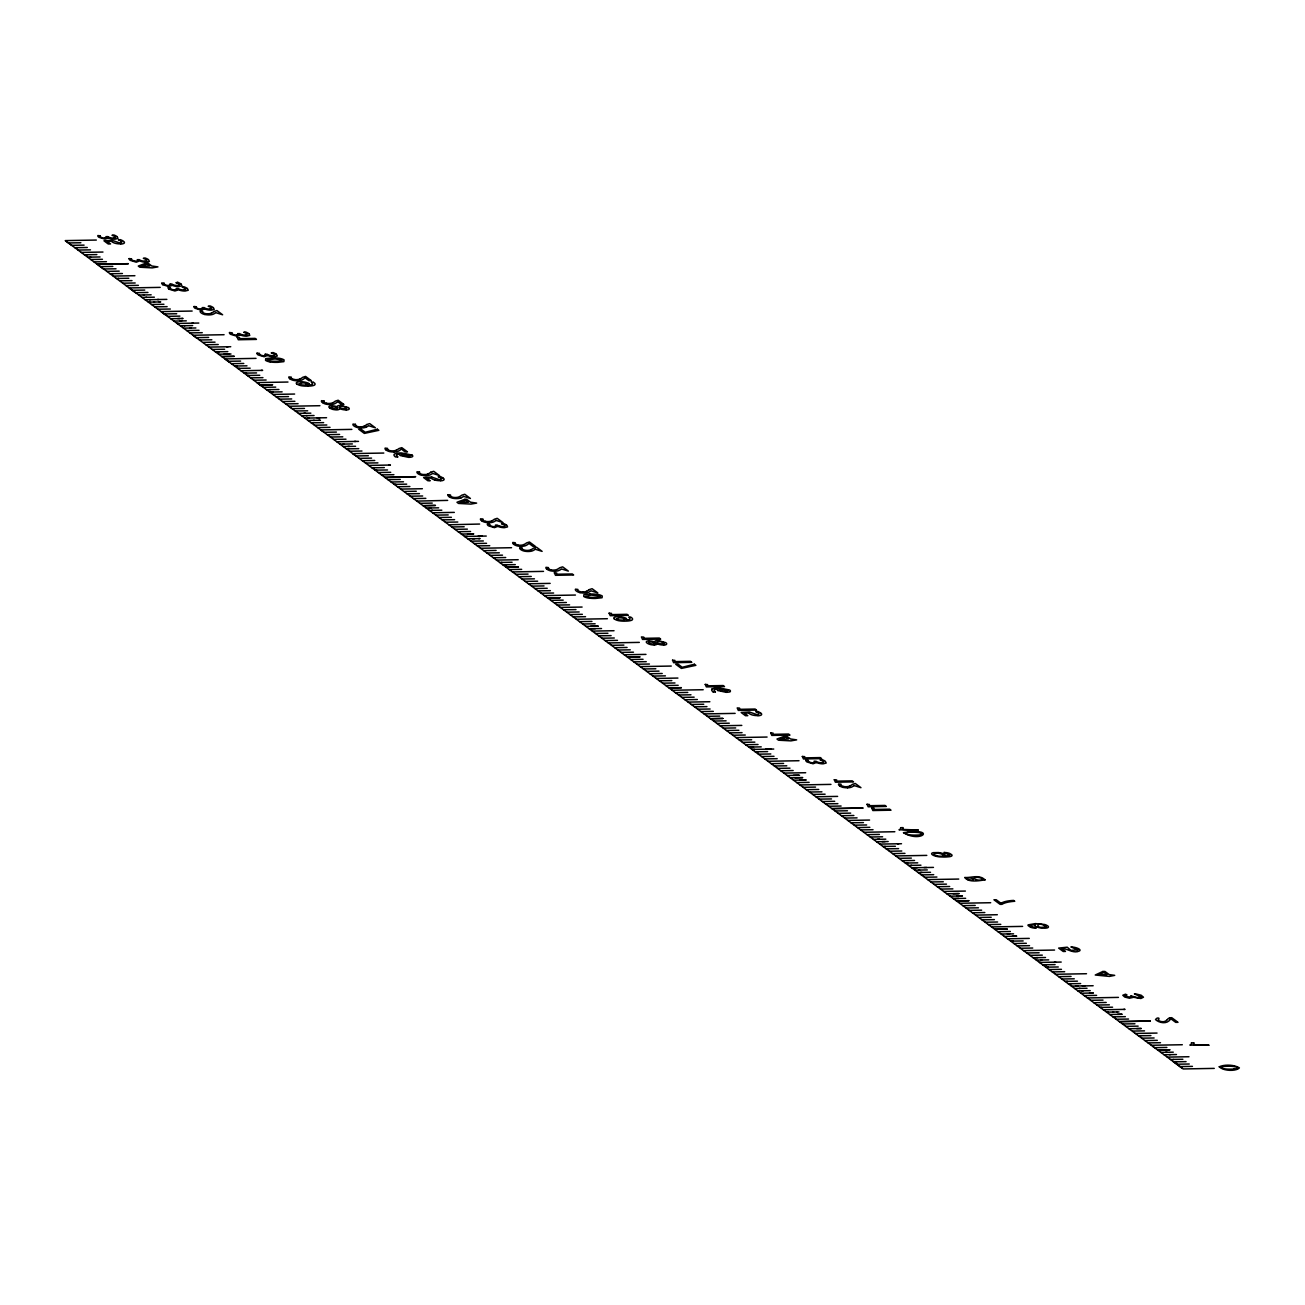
<?xml version="1.0" encoding="UTF-8"?>
<svg xmlns="http://www.w3.org/2000/svg" width="1305" height="1305" viewBox="0 0 1305 1305"><rect width="100%" height="100%" fill="white"/><g stroke="black" fill="none" stroke-linecap="round" stroke-linejoin="round"><path stroke-width="1.5" d="M643.675 638.324L643.789 637.134L641.408 636.922L642.533 639.417L660.656 639.091L659.319 638.047L643.708 638.341M739.462 709.316L739.576 708.109L737.195 707.914L738.32 710.409L756.443 710.067L755.106 709.039L739.495 709.333M1167.241 1019.596C1165.169 1022.647 1160.634 1022.092 1157.992 1020.184C1160.895 1017.9 1157.095 1016.872 1155.512 1019.564C1159.215 1023.038 1167.078 1024.425 1170.242 1019.433M214.004 311.504L216.924 310.557L222.617 314.782L215.733 312.629A33.669 10.179 8.8 0 1 213.155 314.211A10.065 3.034 8.8 0 1 209.208 314.897A6.329 1.909 8.8 0 1 204.852 314.472M366.77 424.549L369.69 423.603L375.383 427.812L368.483 425.675A33.669 10.179 8.8 0 1 365.922 427.257M430.764 472.231L433.7 471.301L439.377 475.509L432.493 473.372A33.669 10.179 8.8 0 1 429.916 474.955A10.065 3.034 8.8 0 1 425.968 475.624M589.191 589.648L592.111 588.702L597.804 592.927L590.92 590.774A33.669 10.179 8.8 0 1 588.343 592.356A10.065 3.034 8.8 0 1 584.395 593.041A6.329 1.909 8.8 0 1 580.04 592.617M496.014 520.401L502.898 522.555L497.205 518.33L494.285 519.276A48.889 14.779 8.8 0 1 491.724 520.923M535.213 549.226L542.113 551.379L536.42 547.154L533.5 548.1A48.889 14.779 8.8 0 1 530.939 549.748M854.074 785.545L860.957 787.682L855.264 783.473L852.344 784.403A48.889 14.779 8.8 0 1 849.783 786.067M1236.846 1068.665L1233.975 1069.056M921.248 834.58L919.046 834.972A30.488 9.217 8.8 0 1 913.092 835.102L909.096 834.825A3.833 1.158 8.8 0 1 906.013 832.737M906.159 832.769L908.101 832.394M147.09 264.132L141.168 266.171M465.787 500.353L460.029 502.343L468.397 502.246L465.999 500.468M780.047 739.217L785.806 737.129L788.416 739.022L779.803 739.185M177.659 282.353L175.898 282.679A7.895 2.382 8.8 0 1 178.736 284.033A4.16 1.256 8.8 0 1 177.562 285.616M439.932 476.455L438.17 476.733A8.417 2.545 8.8 0 1 440.894 478.054M111.219 241.213L107.304 241.523L110.55 243.937L108.233 243.986L103.96 240.805L112.1 240.218M430.895 478.005L426.963 478.315L430.226 480.729L427.91 480.762L423.619 477.597L431.759 477.01M748.45 712.938L744.535 713.248L747.781 715.662L745.465 715.711L741.191 712.53L749.315 711.943L756.655 714.553M1130.913 995.846L1137.324 997.607L1141.223 997.036L1134.404 993.904L1136.182 994.019L1141.092 995.209L1143.49 997.216L1140.847 998.504L1133.605 997.265L1129.477 998.243L1124.731 997.036L1122.789 995.258L1125.546 994.165L1127.031 995.014L1125.106 995.585L1126.101 996.71L1131.663 997.036A5.22 1.582 8.8 0 0 1131.109 995.976M1225.02 1066.332L1222.018 1066.772A3.833 1.158 8.8 0 0 1224.563 1068.86L1227.467 1069.105A28.367 8.58 8.8 0 0 1233.943 1069.04M141.136 266.236L149.7 266.024L147.139 264.132M301.7 382.822L299.041 384.029M277.639 362.366L283.886 361.632L284.066 359.919A5.856 1.762 8.8 0 0 279.286 358.304A16.003 4.845 8.8 0 0 271.864 357.945L265.714 358.614L265.551 360.343A5.807 1.762 8.8 0 0 270.266 361.974M589.958 593.987L583.89 594.721L583.743 596.45A5.807 1.762 8.8 0 0 588.441 598.065A16.215 4.91 8.8 0 0 595.732 598.424L602.062 597.739L602.258 596.026A5.856 1.762 8.8 0 0 597.462 594.411A16.003 4.845 8.8 0 0 590.039 594.036M944.869 856.145L949.795 855.215L943.955 852.426L946.712 852.687A5.204 1.566 8.8 0 1 949.91 853.568L951.671 854.693A6.541 1.974 8.8 0 1 951.28 856.227L950.676 856.439A10.016 3.034 8.8 0 1 949.453 856.7L946.304 856.977A33.065 10 8.8 0 1 943.809 857.026L939.584 856.879A7.944 2.398 8.8 0 1 937.936 856.667A6.737 2.039 8.8 0 1 932.39 854.775L931.737 854.106A6.003 1.811 8.8 0 1 931.688 853.519A6.672 2.023 8.8 0 1 931.998 853.16A6.411 1.941 8.8 0 1 933.352 852.654L938.36 852.557A6.248 1.892 8.8 0 1 940.285 852.834A6.59 1.99 8.8 0 1 942.08 853.274A5.677 1.713 8.8 0 1 943.907 854.008A6.558 1.974 8.8 0 1 944.575 854.416A5.921 1.794 8.8 0 1 944.412 856.145L944.592 856.145M96.325 240.055L65.25 240.609L71.383 245.144M68.496 242.958L80.877 242.746M71.677 245.324L84.075 245.128M76.44 247.656L87.272 247.493M74.874 247.689L77.256 247.673M90.469 249.859L78.072 250.054M102.965 252.044L81.269 252.42M84.466 254.785L87.598 254.752M87.582 254.736L96.847 254.589M87.647 257.167L90.763 257.101M90.029 257.134L100.045 256.955M102.442 259.304L90.844 259.532M94.042 261.897L106.439 261.685M100.436 266.628L112.817 266.416M103.633 268.993L116.015 268.781M119.212 271.146L106.814 271.358M112.361 273.691L122.409 273.528M110.011 273.724L113.16 273.691M134.904 275.714L113.209 276.089M116.406 278.454L118.739 278.422M117.988 278.454L128.787 278.259M120.386 280.82L131.984 280.624M122.784 283.201L135.182 282.989M125.981 285.567L138.379 285.355M160.205 287.377L129.179 287.932L98.087 264.882M132.376 290.297L144.757 290.085M135.573 292.663L147.954 292.451M143.419 294.946L151.152 294.816M138.754 295.028L144.219 294.946M145.85 297.328L154.349 297.181M141.951 297.393L146.649 297.328M145.149 299.759L150.613 299.661M157.367 299.53L166.861 299.383M149.276 299.71L158.753 299.53M148.346 302.124L149.912 302.091M149.162 302.14L154.545 302.01M159.161 301.928L160.727 301.928M153.811 302.042L159.96 301.928M151.543 304.489L163.924 304.293M154.724 306.854L167.122 306.659M157.921 309.22L170.319 309.024M130.027 288.552L161.119 311.601L192.145 311.047M164.316 313.967L176.697 313.755M167.513 316.332L179.894 316.12M177.676 318.567L183.059 318.469L181.542 318.518M170.71 318.697L180.008 318.55M180.106 320.948L186.289 320.851M173.891 321.063L181.672 320.948M177.089 323.428L178.459 323.395M192.014 323.151L198.8 323.053M177.121 323.444L193.385 323.151M181.069 325.777L184.951 325.712M184.201 325.744L192.667 325.581M183.483 328.159L191.215 328.012M189.714 328.077L195.864 327.963M186.68 330.524L199.061 330.328M189.861 332.889L202.259 332.693M161.755 312.074L193.058 335.255L224.085 334.716M196.256 337.636L208.637 337.424M199.453 340.001L211.834 339.789M215.031 342.155L203.466 342.367M205.831 344.732L218.229 344.52M226.646 346.771L230.74 346.722M209.028 347.097L228.032 346.771M212.226 349.463L224.623 349.251M215.423 351.828L219.305 351.763M218.571 351.795L227.804 351.616M224.052 354.095L231.001 353.998M218.62 354.193L229.468 354.014M234.166 356.33L221.801 356.559L234.199 356.363M193.711 335.744L224.998 358.924L256.025 358.369M228.196 361.289L240.593 361.094M231.393 363.655L243.774 363.459M236.14 366.004L246.971 365.824M234.59 366.036L236.955 366.004M238.554 368.385L250.169 368.189M237.771 368.401L239.37 368.385M261.294 370.392L262.648 370.359L240.968 370.767M244.166 373.132L246.498 373.083M245.764 373.116L256.563 372.92M248.929 375.465L247.363 375.497L259.744 375.285M250.56 377.863L262.941 377.651M253.757 380.228L266.138 380.016M225.651 359.397L256.938 382.593L287.965 382.039M313.445 382.071L311.308 382.12A6.231 1.892 8.8 0 1 311.569 382.283M272.5 384.73L260.135 384.959L272.533 384.763M263.333 387.324L275.714 387.128M269.646 389.64L278.911 389.494M266.53 389.689L270.445 389.657M272.06 392.022L282.108 391.859M269.727 392.071L272.876 392.022M272.908 394.436L294.62 394.045M276.105 396.802L288.503 396.59M279.303 399.167L291.684 398.955M282.5 401.532L294.881 401.32M285.697 403.898L298.078 403.685M319.904 405.708L288.878 406.263L257.591 383.066M292.075 408.628L304.473 408.432M295.273 410.993L307.67 410.798M303.902 413.261L310.851 413.163M298.47 413.359L305.468 413.261M306.316 415.643L314.048 415.528M301.667 415.724L307.132 415.659M304.848 418.089L308.959 418.024M317.082 417.877L326.56 417.714M307.621 418.073L319.807 417.845M308.045 420.471L314.244 420.341M318.86 420.259L320.443 420.259M313.51 420.389L319.66 420.275M311.243 422.836L323.64 422.624M314.44 425.202L326.821 424.99M317.637 427.567L330.018 427.355M289.531 406.736L320.818 429.932L351.844 429.378M324.015 432.298L336.413 432.086M327.212 434.663L339.61 434.451M330.41 437.028L342.791 436.832M333.607 439.394L345.988 439.198M354.422 441.433L358.5 441.384M336.804 441.759L355.792 441.433M339.985 444.124L343.884 444.059M343.133 444.092L352.383 443.928M343.182 446.506L349.381 446.375M347.88 446.441L355.58 446.294M358.761 448.659L346.38 448.871L348.745 448.838M349.577 451.236L361.958 451.024M321.47 430.405L352.774 453.602L383.784 453.047M355.955 455.967L368.353 455.755M359.152 458.332L371.55 458.12M362.35 460.698L374.747 460.486M365.547 463.063L377.928 462.867M389.053 465.053L390.407 465.037L368.744 465.428M371.925 467.794L374.274 467.761M373.524 467.794L384.322 467.598M376.688 470.143L375.122 470.159L387.52 469.963M378.32 472.524L390.717 472.328M381.517 474.906L393.898 474.694M384.714 477.271L415.691 476.684L385.154 477.597M387.895 479.636L400.292 479.424M391.092 482.002L403.49 481.79M395.072 484.351L406.687 484.155M394.289 484.367L395.888 484.367M397.487 486.732L409.868 486.52M400.684 489.098L422.38 488.723M404.648 491.447L416.262 491.267M407.062 493.828L419.46 493.633M410.259 496.194L422.657 495.998M413.457 498.559L425.838 498.363M447.664 500.386L416.882 501.104M419.851 503.306L432.232 503.094M429.345 507.971L438.627 507.824M426.229 508.037L430.927 507.971M431.759 510.353L441.808 510.19M429.427 510.402L432.575 510.369M432.624 512.767L454.319 512.392M435.821 515.132L448.202 514.92M439.002 517.498L451.4 517.302M442.199 519.863L454.597 519.667M445.397 522.228L457.794 522.033M479.604 524.055L448.822 524.773M451.791 526.959L464.172 526.763M454.972 529.341L467.369 529.129M458.169 531.706L470.567 531.494M467.565 533.957L473.731 533.843L461.366 534.071M467.304 536.388L464.564 536.437L482.214 536.127M478.136 536.176L486.259 536.061M467.761 538.802L474.726 538.671M478.576 538.606L480.11 538.574L472.443 538.737M470.942 541.167L483.339 540.955M474.139 543.533L486.537 543.32M477.336 545.898L489.734 545.702M480.534 548.263L511.544 547.708M483.731 550.628L496.112 550.433M486.928 552.994L499.309 552.798M490.109 555.375L502.507 555.163M493.306 557.741L505.704 557.529M496.504 560.106L518.199 559.715M499.701 562.471L502.034 562.422M501.283 562.455L512.082 562.259M502.898 564.837L506.78 564.755M503.697 564.837L515.279 564.625M506.862 567.186L518.444 566.974L506.079 567.202M509.276 569.567L521.674 569.355M512.474 571.933L543.5 571.378M515.671 574.298L528.052 574.102M518.868 576.663L531.249 576.467M522.049 579.029L534.446 578.833M525.246 581.394L537.644 581.198M528.443 583.775L550.155 583.384M531.641 586.141L544.022 585.929M534.838 588.506L547.219 588.294M538.019 590.871L550.416 590.659M541.216 593.237L553.614 593.025M544.413 595.602L575.44 595.047M559.959 597.739L547.611 597.967L559.992 597.755M550.808 600.333L563.189 600.137M566.386 602.502L554.804 602.714M557.186 605.063L569.584 604.868M560.383 607.429L582.095 607.053M563.581 609.794L575.962 609.598M566.778 612.175L579.159 611.963M569.975 614.541L582.356 614.329M573.156 616.906L585.553 616.694M630.935 617.069L628.798 617.102A6.231 1.892 8.8 0 1 629.043 617.265M576.353 619.271L607.38 618.717M579.55 621.637L591.932 621.425M582.748 624.002L595.129 623.79M590.594 626.286L598.294 626.139L585.945 626.367M589.909 628.716L601.523 628.537M589.126 628.733L595.374 628.651M592.323 631.098L614.035 630.723M595.52 633.463L607.918 633.268M598.718 635.829L611.099 635.633M601.915 638.21L614.296 637.998M605.096 640.576L617.493 640.364M608.293 642.941L639.32 642.386M611.49 645.306L623.888 645.094M614.688 647.672L627.069 647.459M617.885 650.037L630.266 649.825M621.066 652.402L633.463 652.19M624.263 654.767L645.975 654.392M630.658 659.498L643.039 659.302M633.855 661.863L646.236 661.668M637.052 664.229L649.433 664.033M640.233 666.61L671.259 666.056M643.43 668.976L655.828 668.764M646.628 671.341L659.009 671.129M649.825 673.706L662.206 673.494M653.022 676.072L665.403 675.86M656.203 678.437L677.915 678.062M659.4 680.802L671.798 680.59M662.597 683.168L674.979 682.972M665.795 685.533L678.176 685.337M681.341 687.67L668.992 687.898L681.373 687.702M672.173 690.263L703.199 689.725M675.37 692.645L687.768 692.433M678.567 695.01L690.965 694.798M681.765 697.376L694.146 697.164M684.962 699.741L697.343 699.529M688.143 702.106L709.855 701.731M691.34 704.472L703.738 704.26M694.537 706.837L706.935 706.625M697.735 709.202L710.116 709.006M700.932 711.568L713.313 711.372M704.113 713.933L735.139 713.378M707.31 716.298L719.707 716.102M710.507 718.663L722.872 718.435M710.54 718.696L722.905 718.468M713.705 721.045L726.086 720.833M716.902 723.41L729.283 723.198M720.099 725.776L741.795 725.401M723.28 728.141L735.677 727.929M726.477 730.506L738.875 730.294M729.674 732.872L742.056 732.66M732.872 735.237L745.253 735.025M736.069 737.602L767.079 737.048M739.25 739.968L751.647 739.772M742.447 742.333L754.845 742.137M747.21 744.682L745.644 744.698L758.026 744.503M748.842 747.08L753.507 746.982M750.44 747.064L761.223 746.868M752.039 749.445L770.994 749.086M752.072 749.462L754.796 749.413M765.644 749.217L773.735 749.054M756.786 751.778L767.617 751.598M755.22 751.811L758.368 751.778M758.417 754.176L770.815 753.964M761.614 756.541L774.012 756.329M764.812 758.906L777.193 758.694M768.009 761.272L799.019 760.717M771.19 763.637L783.587 763.441M774.387 766.002L786.784 765.807M777.584 768.368L789.982 768.172M780.782 770.733L793.163 770.537M783.979 773.098L805.674 772.723M793.375 775.349L798.758 775.252M787.176 775.48L799.557 775.268M795.022 777.747L802.722 777.617L790.357 777.845M793.554 780.211L805.919 779.982M799.786 780.113L805.952 779.999M796.751 782.576L809.133 782.364M799.949 784.941L830.959 784.387M803.146 787.307L815.527 787.094M806.327 789.672L818.724 789.46M809.524 792.037L821.922 791.841M812.721 794.402L825.103 794.207M815.919 796.768L837.614 796.393M819.116 799.133L831.497 798.937M822.297 801.515L834.694 801.303M825.494 803.88L837.892 803.668M828.691 806.245L841.089 806.033M835.086 810.976L847.467 810.764M838.267 813.341L850.664 813.129M841.464 815.707L853.862 815.495M844.661 818.072L857.059 817.876M847.859 820.437L869.554 820.062M851.056 822.803L863.437 822.607M854.237 825.168L866.634 824.972M857.467 827.566L869.831 827.337M900.874 827.68L903.076 827.631A16.312 4.943 8.8 0 1 902.685 829.442L918.361 830.029L898.982 829.817A13.066 3.948 8.8 0 0 900.629 827.647M860.631 829.915L873.029 829.703M863.828 832.28L894.838 831.725M867.026 834.645L879.407 834.433M870.223 837.011L882.604 836.799M873.404 839.376L879.619 839.262M877.335 839.327L885.801 839.164M876.601 841.741L885.116 841.578M888.183 841.529L882.066 841.66M879.798 844.107L898.77 843.764M897.448 843.813L901.494 843.731M884.545 846.439L895.377 846.276M882.996 846.472L885.361 846.456M886.193 848.837L898.574 848.642M889.406 851.235L901.771 851.007M892.571 853.568L904.969 853.372M895.768 855.95L926.795 855.395M898.966 858.315L911.347 858.103M902.163 860.68L914.544 860.468M905.344 863.045L907.693 862.996M906.942 863.029L917.741 862.833M908.541 865.411L911.657 865.346M910.923 865.394L920.938 865.199M914.479 867.727L926.664 867.499M911.738 867.776L917.236 867.694M923.989 867.58L933.45 867.401M918.818 870.076L927.317 869.929M914.936 870.141L919.617 870.076M920.465 872.458L930.514 872.311M918.133 872.507L922.048 872.458M921.346 874.905L933.711 874.676M924.511 877.237L936.908 877.042M927.708 879.603L958.735 879.064M930.905 881.968L943.287 881.772M934.103 884.35L946.484 884.138M937.284 886.715L949.681 886.503M940.513 889.096L952.878 888.868M943.678 891.446L965.39 891.07M953.074 893.697L958.457 893.599M946.875 893.811L959.257 893.599M957.038 896.046L962.421 895.948L950.073 896.176M958.686 898.444L953.27 898.541L965.651 898.329M959.648 903.272L990.674 902.717M962.845 905.637L975.227 905.442M966.043 908.003L978.424 907.807M969.24 910.384L981.621 910.172M972.421 912.75L984.818 912.538M975.618 915.115L997.33 914.723M979.598 917.464L991.213 917.268M982.013 919.846L994.394 919.634M985.242 922.227L997.591 921.999M988.391 924.576L1000.788 924.364M991.588 926.942L1022.614 926.387M1007.15 929.078L994.785 929.307L1007.183 929.111M997.982 931.672L1010.364 931.476M1001.18 934.037L1009.679 933.891M1007.411 933.956L1013.561 933.842M1004.361 936.403L1016.726 936.174L1012.142 936.289M1007.558 938.784L1029.27 938.393M1012.321 941.117L1023.153 940.938M1010.755 941.15L1013.12 941.117M1013.952 943.515L1026.334 943.303M1017.182 945.897L1029.531 945.668M1020.347 948.246L1032.728 948.034M1023.528 950.611L1054.554 950.056M1026.725 952.976L1039.123 952.764M1029.922 955.342L1042.304 955.146M1033.12 957.707L1037.769 957.625M1036.268 957.674L1045.501 957.511M1036.317 960.072L1041.749 959.974M1040.998 960.023L1048.698 959.876M1055.778 962.144L1039.498 962.438L1040.901 962.438M1054.456 962.193L1061.21 962.062M1045.811 964.754L1055.092 964.607M1042.695 964.803L1046.61 964.754M1047.458 967.152L1058.273 966.972M1045.892 967.184L1048.258 967.152M1049.122 969.566L1061.471 969.338M1052.287 971.915L1064.668 971.703M1055.468 974.28L1086.494 973.726M1058.665 976.646L1071.062 976.434M1061.862 979.011L1074.26 978.799M1065.059 981.376L1067.392 981.327M1066.658 981.376L1077.441 981.164M1068.257 983.742L1071.372 983.693M1070.622 983.725L1080.638 983.546M1075.548 986.042L1085.026 985.862M1071.438 986.107L1078.289 986.009M1082.351 985.928L1093.15 985.732M1079.3 988.391L1087.032 988.277M1074.635 988.472L1080.1 988.407M1081.715 990.772L1090.23 990.642M1077.832 990.838L1083.297 990.772M1081.062 993.236L1093.378 992.975L1089.561 993.072M1084.227 995.585L1096.608 995.372M1087.408 997.95L1118.434 997.395M1090.605 1000.315L1103.002 1000.103M1093.802 1002.68L1106.2 1002.468M1096.999 1005.046L1109.381 1004.834M1100.197 1007.411L1101.746 1007.378M1101.012 1007.427L1112.578 1007.199M1103.394 1009.776L1125.057 1009.369L1123.736 1009.418M1112.774 1012.028L1117.39 1011.946M1107.358 1012.125L1113.589 1012.044M1116.656 1011.979L1118.972 1011.946M1106.575 1012.142L1108.173 1012.142M1117.52 1014.36L1122.137 1014.279L1109.772 1014.507M1115.302 1016.84L1112.969 1016.872L1125.35 1016.677M1116.167 1019.238L1128.548 1019.042M1150.341 1021.032L1119.364 1021.619L1150.374 1021.065M1122.545 1023.985L1134.942 1023.773M1125.742 1026.35L1138.139 1026.138M1128.939 1028.715L1141.304 1028.487L1136.704 1028.601M1132.919 1031.064L1144.518 1030.868M1135.334 1033.446L1157.029 1033.071M1140.081 1035.779L1150.912 1035.599M1138.515 1035.811L1140.896 1035.795M1141.712 1038.176L1154.109 1037.981M1144.942 1040.574L1157.307 1040.346M1148.106 1042.907L1160.488 1042.711M1191.596 1042.891L1193.798 1042.842M1151.304 1045.272L1182.314 1044.734M1154.485 1047.654L1166.882 1047.442M1157.682 1050.019L1170.047 1049.791L1157.714 1050.036M1160.879 1052.385L1167.078 1052.27M1165.577 1052.319L1173.277 1052.173M1164.076 1054.75L1170.275 1054.636M1169.541 1054.668L1176.458 1054.538M1167.274 1057.115L1188.969 1056.74M1173.57 1059.415L1182.852 1059.269M1170.455 1059.481L1173.603 1059.448M1176.001 1061.797L1186.049 1061.634M1173.652 1061.846L1176.8 1061.813M1176.849 1064.211L1189.246 1064.015M1180.046 1066.577L1192.427 1066.381M1214.237 1068.387L1183.195 1068.958L1173.081 1061.471M397.634 456.929L395.513 456.946A11.827 3.572 8.8 0 1 394.355 454.107A13.751 4.16 8.8 0 1 401.288 452.917L412.037 455.053M713.134 691.927L715.254 691.895M439.1 479.62L431.906 477.157M718.843 687.833L729.658 690.035A6.362 1.925 8.8 0 1 730.115 691.617M340.458 405.431L348.272 407.519A6.656 2.006 8.8 0 1 346.298 410.031M726.233 692.335L717.897 690.524M100.208 235.781L97.842 235.553A9.2 2.789 8.8 0 0 98.984 237.314L104.922 239.141L108.413 237.836M129.179 258.602L131.544 258.83M164.104 283.169L161.738 282.94A9.2 2.789 8.8 0 0 162.864 284.686M170.4 287.638L168.035 287.394A9.2 2.789 8.8 0 0 169.161 289.155M194.054 306.528L196.419 306.757M229.55 332.547L231.915 332.775M257.085 353.149L259.45 353.378M489.701 524.284L487.336 524.055A9.2 2.789 8.8 0 0 488.462 525.817L494.416 527.644L497.906 526.323M805.968 760.195L808.333 760.424M323.983 400.978L321.552 400.684A8.988 2.724 8.8 0 0 322.482 402.593M355.498 424.353L353.051 424.06A8.988 2.724 8.8 0 0 353.981 425.952A6.476 1.958 8.8 0 0 357.537 427.534M419.492 472.035L417.062 471.757A8.988 2.724 8.8 0 0 417.992 473.65A6.476 1.958 8.8 0 0 421.548 475.232M448.104 494.725L450.535 495.003A7.014 2.121 8.8 0 0 450.829 496.373M1234.187 1066.544L1231.072 1066.25A30.488 9.217 8.8 0 0 1225.052 1066.348M162.766 284.702L168.59 286.496L172.358 285.355A5.416 1.631 8.8 0 0 178.899 286.562L181.966 285.779L181.069 284.033M169.063 289.172L174.886 290.966L178.655 289.824A5.416 1.631 8.8 0 0 185.196 291.015L188.263 290.248L187.365 288.503M337.783 401.695L341.551 404.485L343.868 404.452L338.174 400.227L335.255 401.173A48.889 14.779 8.8 0 1 332.693 402.821M529.047 543.467L532.815 546.257L535.132 546.208L529.438 541.999L526.519 542.929A48.889 14.779 8.8 0 1 523.957 544.577M305.158 377.879L308.926 380.669L311.243 380.636L305.549 376.411L302.63 377.357A48.889 14.779 8.8 0 1 300.068 379.005M401.385 449.116L405.154 451.905L407.47 451.873L401.793 447.648L398.857 448.594A48.889 14.779 8.8 0 1 396.296 450.241M107.956 236.629L105.933 236.645A5.041 1.533 8.8 0 1 106.439 237.575A3.197 0.962 8.8 0 1 104.824 238.081M237.641 333.64L239.663 333.607A5.367 1.631 8.8 0 0 242.11 334.733A3.736 1.126 8.8 0 0 245.144 335.075M265.176 354.242L267.182 354.226A5.367 1.631 8.8 0 0 269.629 355.335A3.736 1.126 8.8 0 0 272.68 355.678M1000.87 903.207L996.204 899.749L993.953 899.781L1000.136 904.365L1001.946 904.332A32.364 9.788 8.8 0 1 1010.233 901.771A26.736 8.091 8.8 0 1 1014.735 901.282L1013.577 900.434A29.477 8.907 8.8 0 0 1001.147 903.272M103.307 268.814L66.147 241.229M129.113 287.932L135.247 292.467M161.053 311.601L165.18 314.652M192.993 335.271L197.12 338.321M224.933 358.924L229.06 361.974M256.889 382.593L261 385.644M288.829 406.263L290.901 407.796M320.769 429.932L322.841 431.466M352.709 453.602L354.781 455.135M1153.131 1046.626L1154.093 1047.36M353.215 453.928L1182.412 1068.338M506.666 525.148L507.563 526.894L504.48 527.66A5.416 1.631 8.8 0 1 497.841 526.339M276.415 354.259L277.312 355.988L274.229 356.771A5.416 1.631 8.8 0 1 267.59 355.433M248.896 333.64L249.793 335.385L246.71 336.152A5.416 1.631 8.8 0 1 240.055 334.83M213.4 307.637L214.216 309.448L211.214 310.15A5.416 1.631 8.8 0 1 204.559 308.812M117.173 236.662L117.988 238.472L115.003 239.174A5.416 1.631 8.8 0 1 108.348 237.836M616.515 619.01L619.19 617.803A4.143 1.256 8.8 0 1 624.818 618.815M585.798 596.369L591.296 595.064L600.055 596.091A2.822 0.848 8.8 0 1 599.974 596.842L599.125 597.054A18.123 5.481 8.8 0 1 594.444 597.38A17.748 5.367 8.8 0 1 588.947 597.266A3.23 0.979 8.8 0 1 585.619 596.385M112.246 240.381L119.424 242.828A4.535 1.37 8.8 0 0 121.365 241.278M816.538 762.463L813.048 763.768L806.996 761.957A9.2 2.789 8.8 0 1 805.903 760.179M267.656 355.433L264.165 356.738L258.113 354.927A9.2 2.789 8.8 0 1 257.02 353.149M240.136 334.814L236.629 336.135L230.594 334.308A9.2 2.789 8.8 0 1 229.484 332.53M204.64 308.796L201.133 310.117L195.097 308.29A9.2 2.789 8.8 0 1 194.005 306.528M1234.204 1066.495A3.931 1.191 8.8 0 1 1237.14 1068.665M1191.367 1042.858A13.066 3.948 8.8 0 1 1189.85 1045.077L1209.099 1045.24L1193.423 1044.652A16.312 4.943 8.8 0 0 1193.732 1042.842M1170.259 1019.433A9.641 2.92 8.8 0 1 1171.042 1018.895L1175.74 1022.37L1177.991 1022.321L1171.76 1017.704A4.812 1.452 8.8 0 0 1170.291 1017.835M1167.453 1019.629A17.732 5.367 8.8 0 1 1169.981 1017.737M1032.63 927.056A5.122 1.55 8.8 0 0 1035.191 927.349L1036.137 928.23L1033.935 928.051A5.334 1.615 8.8 0 1 1030.167 927.056L1028.095 925.539A6.117 1.843 8.8 0 1 1028.128 924.87L1035.387 923.597L1044.636 924.495A6.329 1.909 8.8 0 1 1046.382 925.131L1047.703 925.881A6.378 1.925 8.8 0 1 1047.524 927.79A8.124 2.463 8.8 0 1 1044.343 928.198L1041.733 928.1A6.297 1.909 8.8 0 1 1039.824 927.806A6.737 2.039 8.8 0 1 1038.03 927.366A5.693 1.729 8.8 0 1 1036.186 926.648M1034.816 925.261A6.068 1.843 8.8 0 1 1035.664 924.478L1030.265 925.457A3.768 1.142 8.8 0 0 1032.63 927.039M1036.088 926.599A6.297 1.909 8.8 0 1 1034.735 925.212M908.084 832.378A28.367 8.58 8.8 0 1 914.446 832.231L918.459 832.508A3.931 1.191 8.8 0 1 921.395 834.629M843.634 786.524A3.67 1.109 8.8 0 1 841.529 785.577M841.366 785.577A7.014 2.121 8.8 0 1 841.121 784.223L838.642 783.93A8.988 2.724 8.8 0 0 839.572 785.822M843.683 786.491A4.241 1.289 8.8 0 0 846.374 786.703A8.548 2.577 8.8 0 0 849.653 786.018M843.128 787.404A6.476 1.958 8.8 0 1 839.637 785.838M854.025 785.528A33.669 10.179 8.8 0 1 851.496 787.127A10.065 3.034 8.8 0 1 847.549 787.796M847.516 787.78A6.329 1.909 8.8 0 1 843.193 787.372M816.473 762.479A5.416 1.631 8.8 0 0 823.129 763.817L826.196 763.034L825.298 761.288A9.722 2.936 8.8 0 0 821.938 759.608L820.127 759.934A7.895 2.382 8.8 0 1 822.966 761.288A4.16 1.256 8.8 0 1 821.791 762.87M821.563 762.724A3.736 1.126 8.8 0 1 818.496 762.381A5.367 1.631 8.8 0 1 816.098 761.255L814.059 761.272A5.041 1.533 8.8 0 1 814.548 762.202A3.197 0.962 8.8 0 1 812.95 762.707M813.064 762.821A3.263 0.979 8.8 0 1 808.888 761.68A6.933 2.088 8.8 0 1 808.284 760.603M757.797 715.597A6.509 1.958 8.8 0 1 752.61 715.058A7.651 2.316 8.8 0 1 749.037 713.395M760.685 713.003A7.536 2.284 8.8 0 1 758.091 715.776M760.521 713.003A10.114 3.067 8.8 0 0 757.536 711.388L755.742 711.665A8.417 2.545 8.8 0 1 758.45 713.003A4.535 1.37 8.8 0 1 756.721 714.602M714.618 689.79A8.939 2.708 8.8 0 1 717.652 688.942A6.085 1.843 8.8 0 0 717.815 690.524M715.45 691.895A8.89 2.692 8.8 0 1 714.259 689.709M713.231 691.927A11.827 3.572 8.8 0 1 711.992 689.073M711.943 689.056A13.751 4.16 8.8 0 1 718.908 687.898M730.082 691.617A8.009 2.431 8.8 0 1 726.216 692.319M654.686 641.897A6.394 1.925 8.8 0 1 657.785 640.478L665.697 642.631A6.656 2.006 8.8 0 1 663.723 645.143M662.336 643.969A3.572 1.077 8.8 0 0 663.854 642.696A3.572 1.077 8.8 0 0 659.09 641.571A4.486 1.354 8.8 0 0 656.79 642.713A5.285 1.599 8.8 0 0 662.402 644.066M648.944 643.022A3.181 0.962 8.8 0 1 650.477 641.913A4.649 1.403 8.8 0 1 655.012 643.022M648.83 643.039A3.246 0.979 8.8 0 0 653.071 643.985A4.013 1.223 8.8 0 0 655.061 643.006M649.156 640.918A5.432 1.648 8.8 0 1 654.572 641.913M649.009 640.837A6.019 1.827 8.8 0 0 647.133 643.088A6.28 1.892 8.8 0 0 650.445 644.556A5.155 1.566 8.8 0 0 654.229 644.947M656.872 643.773A5.579 1.68 8.8 0 1 654.311 644.996M663.544 645.062A6.182 1.876 8.8 0 1 657.068 643.773M629.271 619.402A10.261 3.099 8.8 0 1 626.367 620.071A5.595 1.697 8.8 0 0 626.025 618.554M616.466 619.01A3.116 0.946 8.8 0 0 619.141 619.875A8.825 2.675 8.8 0 0 623.186 620.054A2.936 0.881 8.8 0 0 623.757 620.071M624.443 618.864A3.866 1.175 8.8 0 1 624.23 620.005M629.516 617.787A7.145 2.153 8.8 0 1 629.483 619.451M631.783 617.82A9.853 2.985 8.8 0 1 631.653 620.267A14.942 4.519 8.8 0 1 625.65 621.115A11.125 3.36 8.8 0 1 618.896 620.74A6.036 1.827 8.8 0 1 614.622 619.108M614.28 619.092A7.243 2.186 8.8 0 1 617.901 616.727A6.264 1.892 8.8 0 1 626.416 618.521M583.221 591.932A4.241 1.289 8.8 0 1 580.529 591.736A3.67 1.109 8.8 0 1 578.376 590.806A7.014 2.121 8.8 0 1 577.968 589.452L575.489 589.159A8.988 2.724 8.8 0 0 576.419 591.067A6.476 1.958 8.8 0 0 579.975 592.649M586.5 591.263A8.548 2.577 8.8 0 1 583.286 591.981M589.142 589.632A48.889 14.779 8.8 0 1 586.63 591.296M551.02 569.91A3.67 1.109 8.8 0 1 548.916 568.964M548.752 568.964A7.014 2.121 8.8 0 1 548.492 567.61L546.028 567.316A8.988 2.724 8.8 0 0 546.942 569.225M551.069 569.894A4.241 1.289 8.8 0 0 553.76 570.089A8.548 2.577 8.8 0 0 557.039 569.42A48.889 14.779 8.8 0 0 559.682 567.789L562.651 566.859L568.344 571.084L561.444 568.931A33.669 10.179 8.8 0 1 558.883 570.513A10.065 3.034 8.8 0 1 554.935 571.199M547.023 569.225A6.476 1.958 8.8 0 0 550.514 570.807A6.329 1.909 8.8 0 0 554.902 571.166M517.824 545.033A3.67 1.109 8.8 0 1 515.703 544.103M515.54 544.103A7.014 2.121 8.8 0 1 515.296 542.75L512.816 542.456A8.988 2.724 8.8 0 0 513.746 544.348M517.857 545.017A4.241 1.289 8.8 0 0 520.548 545.229A8.548 2.577 8.8 0 0 523.827 544.544M513.811 544.348A6.476 1.958 8.8 0 0 517.302 545.93A6.329 1.909 8.8 0 0 521.706 546.306A10.065 3.034 8.8 0 0 525.621 545.621A33.669 10.179 8.8 0 0 528.215 544.054M530.809 549.715A8.548 2.577 8.8 0 1 527.595 550.433A4.241 1.289 8.8 0 1 524.838 550.188A3.67 1.109 8.8 0 1 522.685 549.275A7.014 2.121 8.8 0 1 522.261 547.921L519.782 547.627A8.988 2.724 8.8 0 0 520.711 549.519A6.476 1.958 8.8 0 0 524.267 551.101A6.329 1.909 8.8 0 0 528.672 551.477A10.065 3.034 8.8 0 0 532.587 550.792A33.669 10.179 8.8 0 0 535.181 549.226M485.574 521.38A3.67 1.109 8.8 0 1 483.47 520.434M483.307 520.434A7.014 2.121 8.8 0 1 483.062 519.08L480.583 518.786A8.988 2.724 8.8 0 0 481.512 520.695M485.623 521.364A4.241 1.289 8.8 0 0 488.315 521.56A8.548 2.577 8.8 0 0 491.594 520.891M481.578 520.695A6.476 1.958 8.8 0 0 485.069 522.277A6.329 1.909 8.8 0 0 489.473 522.636M495.965 520.401A33.669 10.179 8.8 0 1 493.437 521.984A10.065 3.034 8.8 0 1 489.489 522.653M506.552 525.148A9.722 2.936 8.8 0 0 503.306 523.468L501.495 523.794A7.895 2.382 8.8 0 1 504.334 525.148A4.16 1.256 8.8 0 1 503.159 526.731M502.931 526.584A3.736 1.126 8.8 0 1 499.864 526.241M499.88 526.225A5.367 1.631 8.8 0 1 497.466 525.116L495.427 525.132A5.041 1.533 8.8 0 1 495.916 526.062A3.197 0.962 8.8 0 1 494.301 526.567M494.432 526.682A3.263 0.979 8.8 0 1 490.256 525.54A6.933 2.088 8.8 0 1 489.652 524.463M451.008 496.373A3.67 1.109 8.8 0 0 453.112 497.319A4.241 1.289 8.8 0 0 455.837 497.499A8.548 2.577 8.8 0 0 459.132 496.814A48.889 14.779 8.8 0 0 461.774 495.199L464.743 494.269L470.42 498.477L463.536 496.34A33.669 10.179 8.8 0 1 460.959 497.923M449.034 496.618A8.988 2.724 8.8 0 1 448.055 494.709M449.099 496.634A6.476 1.958 8.8 0 0 452.59 498.2A6.329 1.909 8.8 0 0 456.995 498.575A10.065 3.034 8.8 0 0 460.91 497.906M440.242 480.648A6.509 1.958 8.8 0 1 435.038 480.11M443.129 478.054A7.536 2.284 8.8 0 1 440.519 480.844M435.054 480.093A7.651 2.316 8.8 0 1 431.482 478.462M439.981 476.439A10.114 3.067 8.8 0 1 442.966 478.054M441.025 478.054A4.535 1.37 8.8 0 1 439.165 479.653M419.949 473.405A3.67 1.109 8.8 0 0 422.07 474.335A4.241 1.289 8.8 0 0 424.794 474.531M419.786 473.405A7.014 2.121 8.8 0 1 419.541 472.051M428.073 473.846A8.548 2.577 8.8 0 1 424.859 474.58M430.715 472.231A48.889 14.779 8.8 0 1 428.203 473.878M425.952 475.607A6.329 1.909 8.8 0 1 421.613 475.199M390.162 450.698A3.67 1.109 8.8 0 1 388.058 449.752M387.879 449.752A7.014 2.121 8.8 0 1 387.634 448.398L385.154 448.104A8.988 2.724 8.8 0 0 386.084 450.013M390.195 450.682A4.241 1.289 8.8 0 0 392.887 450.877A8.548 2.577 8.8 0 0 396.182 450.209M386.15 450.013A6.476 1.958 8.8 0 0 389.64 451.595A6.329 1.909 8.8 0 0 394.045 451.954M400.553 449.719A33.669 10.179 8.8 0 1 398.009 451.302A10.065 3.034 8.8 0 1 394.061 451.97M396.981 454.809A8.939 2.708 8.8 0 1 400.031 453.961A5.775 1.745 8.8 0 0 400.276 455.543L408.596 457.354A8.009 2.431 8.8 0 0 412.462 456.636A6.362 1.925 8.8 0 0 411.989 455.053M397.813 456.913A8.89 2.692 8.8 0 1 396.638 454.727M355.955 425.707A3.67 1.109 8.8 0 0 358.059 426.653A4.241 1.289 8.8 0 0 360.784 426.833M355.776 425.707A7.014 2.121 8.8 0 1 355.531 424.353M364.079 426.164A8.548 2.577 8.8 0 1 360.849 426.882M366.721 424.533A48.889 14.779 8.8 0 1 364.193 426.197M365.857 427.241A10.065 3.034 8.8 0 1 361.974 427.926A6.329 1.909 8.8 0 1 357.603 427.502M326.56 403.278A3.67 1.109 8.8 0 1 324.439 402.332M324.276 402.332A7.014 2.121 8.8 0 1 324.031 400.978M326.593 403.261A4.241 1.289 8.8 0 0 329.284 403.457A8.548 2.577 8.8 0 0 332.563 402.788M322.547 402.593A6.476 1.958 8.8 0 0 326.038 404.175A6.329 1.909 8.8 0 0 330.442 404.534A10.065 3.034 8.8 0 0 334.357 403.865A33.669 10.179 8.8 0 0 336.951 402.283M337.261 406.785A6.394 1.925 8.8 0 1 340.36 405.366M344.928 408.856A3.572 1.077 8.8 0 0 346.445 407.584A3.572 1.077 8.8 0 0 341.682 406.459A4.486 1.354 8.8 0 0 339.365 407.6M344.977 408.954A5.285 1.599 8.8 0 1 339.398 407.6M331.519 407.91A3.181 0.962 8.8 0 1 333.069 406.801A4.649 1.403 8.8 0 1 337.587 407.91A4.013 1.223 8.8 0 1 335.646 408.856A3.246 0.979 8.8 0 1 331.405 407.91M331.747 405.806A5.432 1.648 8.8 0 1 337.147 406.801M329.708 407.976A6.019 1.827 8.8 0 1 331.584 405.725M333.02 409.444A6.28 1.892 8.8 0 1 329.839 407.976M339.463 408.661A5.579 1.68 8.8 0 1 336.902 409.884A5.155 1.566 8.8 0 1 333.101 409.411M346.119 409.949A6.182 1.876 8.8 0 1 339.659 408.661M293.935 379.461A3.67 1.109 8.8 0 1 291.814 378.532M291.651 378.515A7.014 2.121 8.8 0 1 291.406 377.178L288.927 376.884A8.988 2.724 8.8 0 0 289.857 378.776M293.968 379.445A4.241 1.289 8.8 0 0 296.659 379.657A8.548 2.577 8.8 0 0 299.938 378.972M289.922 378.776A6.476 1.958 8.8 0 0 293.413 380.359A6.329 1.909 8.8 0 0 297.817 380.734A10.065 3.034 8.8 0 0 301.732 380.049A33.669 10.179 8.8 0 0 304.326 378.483M311.797 384.42A10.261 3.099 8.8 0 1 308.877 385.073M308.535 383.572A5.595 1.697 8.8 0 1 308.877 385.057M298.992 384.029A3.116 0.946 8.8 0 0 301.667 384.893A8.825 2.675 8.8 0 0 305.713 385.073M306.267 385.089A2.936 0.881 8.8 0 1 305.745 385.106M306.969 383.882A3.866 1.175 8.8 0 1 306.74 385.024M312.042 382.805A7.145 2.153 8.8 0 1 311.993 384.469M314.293 382.838A9.853 2.985 8.8 0 1 314.179 385.269A14.942 4.519 8.8 0 1 308.176 386.133M297.132 384.11A6.036 1.827 8.8 0 0 301.406 385.742A11.125 3.36 8.8 0 0 308.094 386.084M296.806 384.11A7.243 2.186 8.8 0 1 300.427 381.745A6.264 1.892 8.8 0 1 308.926 383.54M301.798 382.871A4.143 1.256 8.8 0 1 307.328 383.833M276.301 354.259A9.722 2.936 8.8 0 0 273.055 352.562L271.244 352.905A7.895 2.382 8.8 0 1 274.083 354.259A4.16 1.256 8.8 0 1 272.908 355.825M264.067 355.678A3.197 0.962 8.8 0 0 265.747 355.188A5.041 1.533 8.8 0 0 265.192 354.242M264.181 355.792A3.263 0.979 8.8 0 1 260.005 354.634A6.933 2.088 8.8 0 1 259.401 353.557M277.557 362.317A16.215 4.91 8.8 0 1 270.282 362.007M248.766 333.64A9.722 2.936 8.8 0 0 245.519 331.959L243.709 332.286A7.895 2.382 8.8 0 1 246.547 333.64A4.16 1.256 8.8 0 1 245.389 335.222M236.531 335.059A3.197 0.962 8.8 0 0 238.228 334.569A5.041 1.533 8.8 0 0 237.673 333.623M236.662 335.173A3.263 0.979 8.8 0 1 232.469 334.031A6.933 2.088 8.8 0 1 231.882 332.954M213.27 307.637A9.722 2.936 8.8 0 0 210.04 305.941L208.213 306.267A7.895 2.382 8.8 0 1 211.051 307.621A4.16 1.256 8.8 0 1 209.893 309.203M209.648 309.057A3.736 1.126 8.8 0 1 206.598 308.73A5.367 1.631 8.8 0 1 204.2 307.605L202.161 307.621A5.041 1.533 8.8 0 1 202.65 308.551A3.197 0.962 8.8 0 1 201.035 309.04M201.166 309.171A3.263 0.979 8.8 0 1 196.973 308.013A6.933 2.088 8.8 0 1 196.386 306.936M208.033 313.804A4.241 1.289 8.8 0 1 205.342 313.592A3.67 1.109 8.8 0 1 203.189 312.678A7.014 2.121 8.8 0 1 202.764 311.324L200.301 311.03A8.988 2.724 8.8 0 0 201.215 312.923A6.476 1.958 8.8 0 0 204.787 314.505M211.312 313.118A8.548 2.577 8.8 0 1 208.099 313.836M213.955 311.487A48.889 14.779 8.8 0 1 211.443 313.151M177.708 282.337A9.722 2.936 8.8 0 1 180.955 284.033M177.333 285.469A3.736 1.126 8.8 0 1 174.266 285.126A5.367 1.631 8.8 0 1 171.869 284.001L169.829 284.017A5.041 1.533 8.8 0 1 170.319 284.947M170.4 284.963A3.197 0.962 8.8 0 1 168.704 285.452M168.834 285.567A3.263 0.979 8.8 0 1 164.658 284.408M164.658 284.408A6.933 2.088 8.8 0 1 164.055 283.348M187.251 288.503A9.722 2.936 8.8 0 0 184.005 286.806L182.194 287.149A7.895 2.382 8.8 0 1 185.033 288.503M185.049 288.503A4.16 1.256 8.8 0 1 183.858 290.069M183.63 289.922A3.736 1.126 8.8 0 1 180.563 289.596A5.367 1.631 8.8 0 1 178.165 288.47L176.126 288.487A5.041 1.533 8.8 0 1 176.615 289.416M176.697 289.433A3.197 0.962 8.8 0 1 175.001 289.922M175.131 290.036A3.263 0.979 8.8 0 1 170.955 288.878A6.933 2.088 8.8 0 1 170.351 287.801M129.113 258.586A9.2 2.789 8.8 0 0 130.321 260.364L136.258 262.191L139.749 260.87A5.416 1.631 8.8 0 0 146.339 262.223L149.406 261.44L148.509 259.695A9.722 2.936 8.8 0 0 145.149 258.015L143.338 258.341A7.895 2.382 8.8 0 1 146.176 259.695A4.16 1.256 8.8 0 1 145.002 261.277M144.773 261.131A3.736 1.126 8.8 0 1 141.723 260.788A5.367 1.631 8.8 0 1 139.309 259.679L137.27 259.695A5.041 1.533 8.8 0 1 137.775 260.608A3.197 0.962 8.8 0 1 136.16 261.114A3.263 0.979 8.8 0 1 132.099 260.087A6.933 2.088 8.8 0 1 131.495 259.01M117.059 236.662A9.722 2.936 8.8 0 0 113.812 234.965L112.002 235.308A7.895 2.382 8.8 0 1 114.84 236.645A4.16 1.256 8.8 0 1 113.682 238.228M113.437 238.081A3.736 1.126 8.8 0 1 110.387 237.755A5.367 1.631 8.8 0 1 107.972 236.629M104.938 238.195A3.263 0.979 8.8 0 1 100.762 237.037A6.933 2.088 8.8 0 1 100.175 235.96M120.582 243.872A6.509 1.958 8.8 0 1 115.378 243.334A7.651 2.316 8.8 0 1 111.806 241.67M120.859 244.051A7.536 2.284 8.8 0 0 123.453 241.262A10.114 3.067 8.8 0 0 120.305 239.663L118.51 239.941A8.417 2.545 8.8 0 1 121.218 241.278M267.378 359.886L267.607 360.262A3.23 0.979 8.8 0 0 270.722 361.094A17.748 5.367 8.8 0 0 276.236 361.257A18.123 5.481 8.8 0 0 280.999 360.979L281.782 360.735A2.822 0.848 8.8 0 0 281.896 359.984L275.143 358.94L267.394 359.837M985.063 879.831C978.881 880.81 968.636 882.718 964.721 877.482C971.605 878.037 978.799 874.122 985.063 879.831M1077.767 949.861L1070.916 950.383L1067.213 947.202L1058.649 948.099L1063.216 951.476L1065.451 951.443L1061.846 948.751C1066.935 947.887 1073.118 954.167 1079.512 950.921A6.802 2.055 8.8 0 0 1078.061 948.458A6.802 2.055 8.8 0 0 1070.899 946.924L1077.767 949.861M237.184 337.261L238.309 339.757L256.433 339.414L255.095 338.387L239.468 338.68L239.565 337.457L237.184 337.261M554.364 572.813L555.49 575.309L573.613 574.983L572.275 573.955L556.648 574.233L556.746 573.025L554.364 572.813M609.109 613.187L610.234 615.683L628.357 615.34L627.02 614.312L611.409 614.606L611.49 613.383L609.109 613.187M672.532 660.2L673.641 662.695L691.78 662.353L690.443 661.325L674.816 661.619L674.913 660.395L672.532 660.2M705.238 684.407L706.348 686.903L724.487 686.577L723.149 685.549L707.522 685.826L707.604 684.619L705.238 684.407M770.7 732.921L771.81 735.416L789.949 735.074L788.612 734.046L772.984 734.34L773.082 733.116L770.7 732.921M802.33 756.46L803.456 758.955L821.579 758.613L820.241 757.585L804.63 757.879L804.712 756.655L802.33 756.46M834.287 779.738L835.396 782.217L853.535 781.891L852.198 780.863L836.57 781.157L836.668 779.933L834.287 779.738M867.058 804.288L868.168 806.784L886.307 806.457L884.969 805.43L869.342 805.707L869.424 804.5L867.058 804.288M871.74 808.04L872.849 810.536L890.989 810.193L889.651 809.165L874.024 809.459L874.122 808.235L871.74 808.04M1219.245 1066.789C1223.617 1071.242 1236.21 1071.405 1239.407 1067.881C1233.796 1064.472 1224.237 1064.44 1219.245 1066.789M903.517 832.737C921.542 843.585 937.235 827.419 903.533 832.672M1046.219 926.501C1034.147 930.4 1036.137 919.764 1046.202 926.566M410.259 455.575L406.23 456.277L401.81 455.184A3.736 1.126 8.8 0 1 403.327 453.912L410.259 455.575M727.88 690.541L723.851 691.259L719.43 690.166A3.736 1.126 8.8 0 1 720.964 688.893L727.88 690.606M1102.807 971.491L1095.254 975.014L1109.446 976.417L1114.698 975.357L1109.168 974.574L1104.944 971.458L1102.807 971.491M1103.965 972.356L1098.761 974.77L1107.032 974.623L1103.965 972.356M146.095 263.121L138.248 266.057L139.814 267.215L152.196 267.884L157.938 266.889L151.804 265.992L147.889 263.088L146.095 263.121M464.808 499.342L456.946 502.262L458.528 503.436L470.893 504.089L476.635 503.094L470.518 502.213L466.603 499.309L464.808 499.342M784.811 736.118L776.964 739.038L778.53 740.212L790.912 740.865L796.654 739.87L790.52 738.973L786.605 736.085L784.811 736.118M377.357 429.231L365.237 432.265L361.028 429.182L358.712 429.231L364.34 433.407L378.825 430.324L377.357 429.231M694.374 664.245L682.221 667.279L678.062 664.196L675.729 664.245L681.373 668.421L695.859 665.338L694.374 664.245M128.216 263.692L97.239 264.262L128.249 263.708M435.397 505.443L423.032 505.671L435.43 505.459M639.825 656.904L627.46 657.133L639.858 656.937M862.866 808.04L831.889 808.611L862.899 808.056M968.816 900.678L956.451 900.907L968.848 900.711M968.065 879.57A3.458 1.044 8.8 0 0 973.4 879.505A3.458 1.044 8.8 0 0 968.489 877.792A3.458 1.044 8.8 0 0 968.065 879.57M976.075 879.57A4.388 1.321 8.8 0 0 982.828 879.488A4.388 1.321 8.8 0 0 976.597 877.319A4.388 1.321 8.8 0 0 976.075 879.57M936.077 855.542A4.665 1.403 8.8 0 0 943.238 855.46A4.665 1.403 8.8 0 0 936.582 853.16A4.665 1.403 8.8 0 0 936.077 855.542"/></g></svg>
